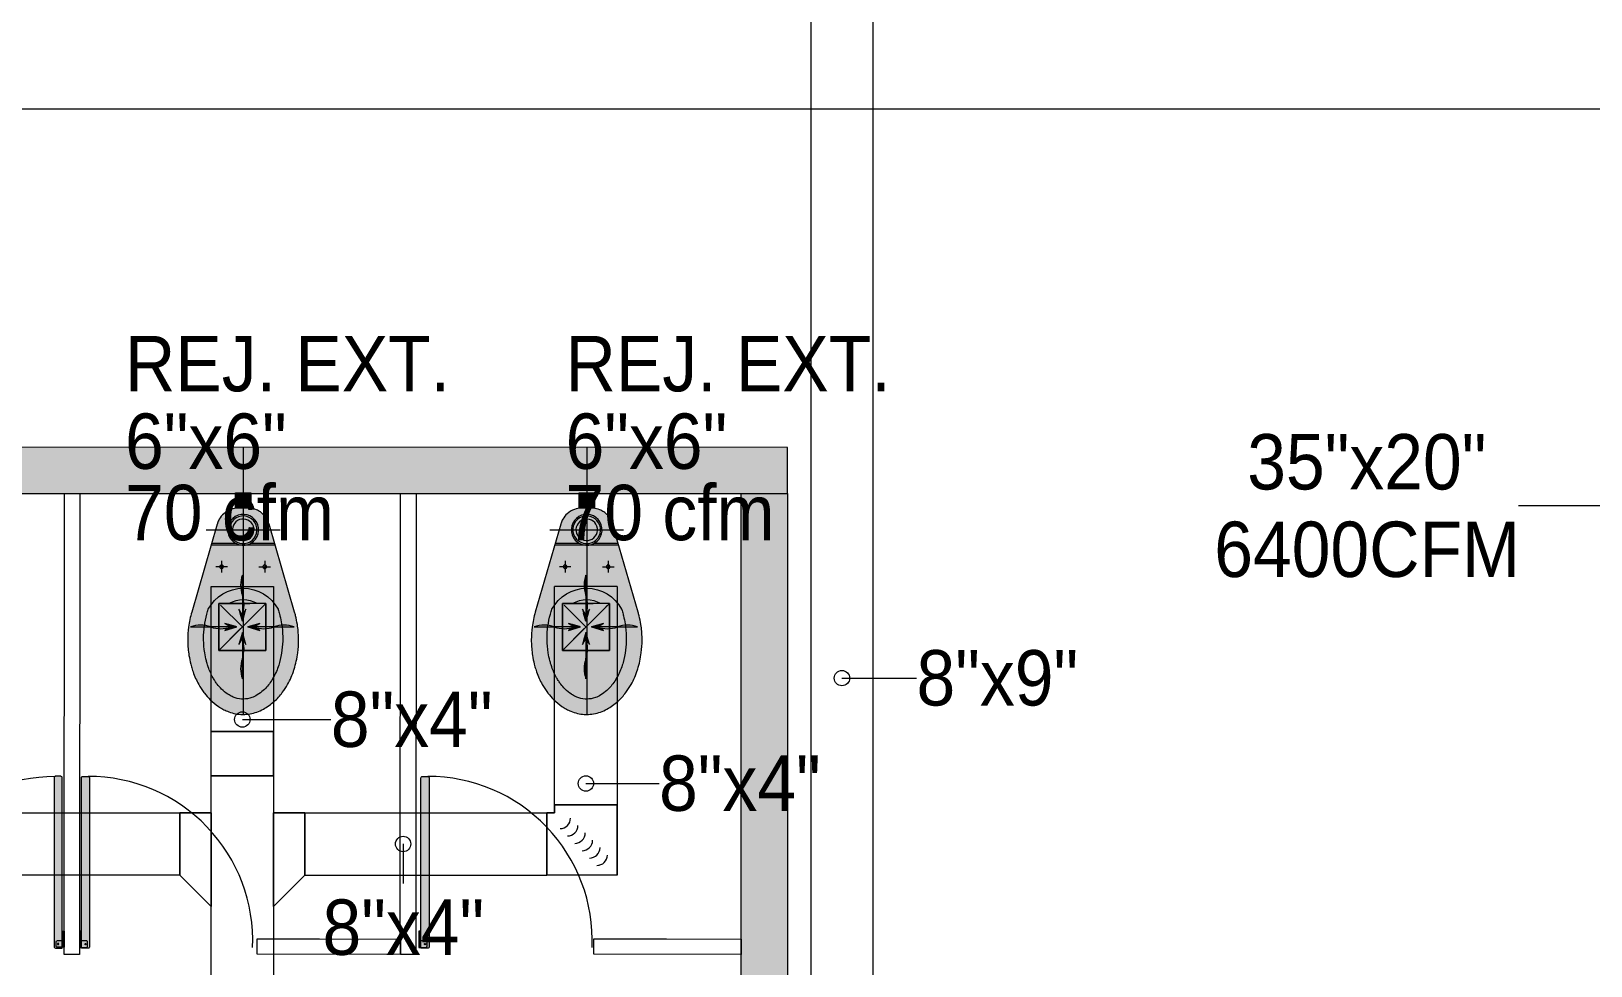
# Model space of a CAD drawing. Header units: metres. Extents: x 31.9 to 125.9, y -29 to 44.
# Drawn here: x 56.35 to 61.42, y -14.71 to -11.67 of the extents above; entities that cross this region are included whole.
import ezdxf

# ---------------------------------------------------------------- set-up
doc = ezdxf.new("R2010")
doc.units = ezdxf.units.M
doc.linetypes.add('Hidden 1_5', pattern=[0.0022, 0.0015, -0.0007000000000000001])
for name, color, linetype, lineweight in [('A-DETL-GENF', 7, 'Continuous', 9), ('A-GENM', 7, 'Continuous', 18), ('ARQ', 8, 'Continuous', 0), ('M-HVAC-CDFF-IDEN', 7, 'Continuous', 9), ('M-HVAC-DUCT', 7, 'Continuous', 18), ('M-HVAC-DUCT-ANNO', 7, 'Hidden 1_5', 18), ('M-HVAC-DUCT-IDEN', 7, 'Continuous', 9)]:
    doc.layers.add(name, color=color, linetype=linetype, lineweight=lineweight)
doc.layers.add('M-HVAC-CDFF', color=8, linetype='Continuous', lineweight=18, true_color=0x414141)
doc.styles.add('SansSerif', font='SANSS__.TTF', dxfattribs={"width": 0.9, "height": 0.1799999999999998})

# ---------------------------------------------------------------- blocks, each defined once
blk = doc.blocks.new('PUERTA BAÑOS')
at = {"layer": 'ARQ'}
h = blk.add_hatch(color=256, dxfattribs=at)
edge = h.paths.add_edge_path()
edge.add_line((-0.0074999999487773, 0.0024999998868225), (-0.0075031825107885, -0.6277996641574646))
edge.add_arc((-0.01250318248631676, -0.6277996643612159), 0.004999999975528264, -89.99999766574399, 2.3348184754468093e-06, ccw=False)
edge.add_line((-0.0125031822826145, -0.6327996643367442), (-0.0325031823012978, -0.6327996648610679))
edge.add_arc((-0.03250318250481996, -0.627799664827046), 0.005000000034021905, 180.0000023323223, 270.0000023321921, ccw=False)
edge.add_line((-0.0375031825388419, -0.6277996650305795), (-0.0374999998602448, -0.002500000990949047))
edge.add_arc((-0.03249999982656623, -0.002500000845348063), 0.005000000033678566, 90.00000166789118, 180.0000016684638, ccw=False)
edge.add_line((-0.0324999999721172, 0.0024999991883305), (-0.0074999999487773, 0.0024999998868225))
for p, q in [((1.137e-13, 9.095e-13), (-0.0050000000047135, -5.77529e-11)), ((1.7461161e-09, -0.0599999999967622), (1.137e-13, 9.095e-13)), ((-0.029999999795109, -0.0050000008186544), (-0.0299999993294478, -0.0200000007744166)), ((-0.0050000000047135, -5.77529e-11), (-0.0250000000233399, -6.984919e-10)), ((-0.024999999324848, -0.0250000006626579), (-0.0049999993062784, -0.0250000000801265)), ((-0.0049999993062784, -0.0250000000801265), (-0.0050000000047135, -5.77529e-11)), ((-0.0050000000047135, -5.77529e-11), (-0.0049999982584836, -0.0600000001127228)), ((-0.0049999982584836, -0.0600000001127228), (1.7461161e-09, -0.0599999999967622))]:
    blk.add_line(p, q, dxfattribs=at)
blk.add_lwpolyline([(-0.0074999999487773, 0.0024999998868225), (-0.0075031825107885, -0.6277996641574646, -0.4142135623759698), (-0.0125031822826145, -0.6327996643367442), (-0.0325031823012978, -0.6327996648610679, -0.4142135623724264), (-0.0375031825388419, -0.6277996650305795), (-0.0374999998602448, -0.002500000990949, -0.4142135623760223), (-0.0324999999721172, 0.0024999991883305)], format="xyb", close=True, dxfattribs=at)
blk.add_circle((-0.0224999996133875, -0.0125000005932634), 0.0025000000013434, dxfattribs=at)
at = {"layer": 'ARQ', "ltscale": 0.1}
blk.add_arc((-0.034025017172155, -0.0259464447144637), 0.6068551286275402, 177.548312870002, 270.1436830651604, dxfattribs=at)
at = {"layer": 'ARQ'}
for centre, radius, start, end in [((-0.0249999997905093, -0.0050000006435766), 0.0050000000026502, 90.00000155563731, 180.0000015586185), ((-0.0249999993247343, -0.020000000658456), 0.0050000000028146, 180.00000155562, 270.0000015556374)]:
    blk.add_arc(centre, radius, start, end, dxfattribs=at)
blk = doc.blocks.new('INODORO')
at = {"layer": 'ARQ'}
h = blk.add_hatch(color=256, dxfattribs=at)
edge = h.paths.add_edge_path()
edge.add_line((0.167138879916763, 0.3874542567732533), (0.0841340761049431, 0.1014604439486232))
edge.add_arc((0.0166338178486854, 0.1199999999093961), 0.0700000000000085, 269.9999996867988, 344.64191253289164, ccw=False)
edge.add_line((0.0166338174658449, 0.0499999999087777), (-0.0166338174676777, 0.0500000000906038))
edge.add_arc((-0.016633817085733, 0.1200000000917498), 0.0699999999999481, 195.3580868407373, 269.99999968683017, ccw=False)
edge.add_line((-0.08413407554513701, 0.1014604448682803), (-0.1671388762304913, 0.3874542586008414))
edge.add_arc((0.1445241762276623, 0.4779091156929099), 0.3245241738887575, 179.9999996868257, 196.1844647994607, ccw=False)
edge.add_arc((0.1445241762258433, 0.4779091156929099), 0.3245241738885062, 162.8823672647612, 179.9999996868052, ccw=False)
edge.add_arc((0.0735606987828419, 0.4997642400489898), 0.2502714864526803, 143.3683697551233, 162.8823672647904, ccw=False)
edge.add_arc((0.0285611388035818, 0.5332224222456718), 0.1941964442831833, 119.1220158624026, 143.3683697551146, ccw=False)
edge.add_arc((2.9203875e-09, 0.5844902877188362), 0.1355097122808655, 89.99999968678691, 119.12201586236091, ccw=False)
edge.add_arc((2.9203875e-09, 0.5844902877179265), 0.1355097122805724, 60.877983511279126, 89.9999996868533, ccw=False)
edge.add_arc((-0.0285611335220324, 0.5332224225594473), 0.1941964442830499, 36.63162961851879, 60.87798351123172, ccw=False)
edge.add_arc((-0.0735606938687283, 0.4997642408529829), 0.2502714864527536, 17.117632108836688, 36.631629618503325, ccw=False)
edge.add_arc((-0.1445241715509269, 0.4779091172708834), 0.3245241738884838, -3.131308972115221e-07, 17.117632108913824, ccw=False)
edge.add_arc((-0.1445241715500174, 0.4779091172695189), 0.3245241738885833, 343.81552050504206, 359.9999996868814, ccw=False)
blk.add_hatch(color=256, dxfattribs=at).paths.add_polyline_path([(0.0249999999987267, 0.0500000000006367), (-0.0250000000005457, 0.0500000000020009), (-0.0250000000014552, 0), (0.0249999999996362, 4.547e-13)])
at = {"layer": 'ARQ', "extrusion": (-1.5566525472e-06, -4.4737095447e-06, 0.9999999999887814)}
for p, q in [((-0.0699999990584388, 0.2212779869937549, 13.50174197978049), (-0.069999998852893, 0.2587220138016164, 13.50174214729419)), ((0.0700000009418886, 0.2212779862279603, 13.50174219771184), (0.0700000011456155, 0.2587220130349124, 13.50174236522554)), ((-0.0512779855508256, 0.2400000002935485, 13.501742092681), (-0.0887220123605062, 0.2400000004986396, 13.50174203439367)), ((0.0512779876389118, 0.2399999997337545, 13.50174225232502), (0.0887220144476828, 0.2399999995291182, 13.50174231061236)), ((0.1029590844498784, 0.169999999450738, 13.50174201961486), (-0.1029590831250857, 0.1700000005789661, 13.50174169907182)), ((-0.0237486835449659, 0.1640000001457338, 13.50174179553264), (-0.1013111289695416, 0.1640000005691036, 13.50174167479486)), ((0.1013111302281118, 0.1639999994617938, 13.50174199020731), (0.0237486848026833, 0.1639999998856183, 13.50174186946954))]:
    blk.add_line(p, q, dxfattribs=at)
at = {"layer": 'ARQ', "extrusion": (-1.5566525472e-06, -4.4737095447e-06, 0.9999999999887814), "flags": 128}
for points, elevation in [([(0.1671388799180908, 0.3874542567674592), (0.0841340761063266, 0.1014604439433082, -0.0167011858539135), (0.0827460431519839, 0.0969962248799978, -0.0228064528630514), (0.0803759648998266, 0.0910701072474405, -0.0218209622997338), (0.0776118789034668, 0.0856244843505995, -0.0347514792471935), (0.0722630478320732, 0.0775101332194199, -0.0365712911506086), (0.065478668989913, 0.0698583952563556, -0.0439883392274098), (0.055953944524454, 0.0620868957062605, -0.0521847935260016), (0.0431115439781712, 0.0552008485319434, -0.0824963867723115), (0.0207382643283103, 0.0501204355199821, -0.0146682033006329), (0.016633817465493, 0.049999999907792), (-0.0166338174681699, 0.0500000000892362, -0.083908947042246), (-0.0396378349518565, 0.0538878592796746, -0.0986986279768356), (-0.0632296782828643, 0.0677618366508902, -0.0824963867874234), (-0.0776167863289649, 0.0856331925254456, -0.0521847935286534), (-0.0834107733392284, 0.0990038548847728, -0.0091466910465832), (-0.0841340755424673, 0.1014604448637169), (-0.1671388762315909, 0.3874542585969077, -0.0384382318810308), (-0.1773120912419022, 0.436227508481503, -0.0322098651645196), (-0.179999997662262, 0.4779091174592618, -0.0043562944650778), (-0.1799507307570857, 0.4835636869435682, -0.0347539822823099), (-0.1760397497963983, 0.5284532426546146, -0.0218184611944585), (-0.1704152023055578, 0.5561978587393114, -0.0137793666262375), (-0.1656243812009251, 0.573427761838207, -0.0090242503766358), (-0.1628101955625901, 0.5820115332269507, -0.0228039516042641), (-0.1543373170048916, 0.6031968815550527, -0.0218209623747577), (-0.1444549128022155, 0.6226666811719203, -0.0315147983743547), (-0.1272792173413599, 0.6490932225697252, -0.0032331399943346), (-0.1257677262995335, 0.6510988845571141, -0.0365712911242686), (-0.1069463219407443, 0.6723266531382831, -0.0439883392046276), (-0.0805225559546658, 0.693886688675776, -0.0220501206487333), (-0.0659486565789375, 0.7028695782688371, -0.0301025395815668), (-0.05125606195865599, 0.7099322979612929, -0.0824963867841922), (-0.0079446084483641, 0.7197669127161005, -0.0146663661885284), (3.6587572e-09, 0.719999999991422, -0.0839082790123927), (0.0445320610557226, 0.7124737941473592, -0.0433837691539921), (0.0659486637128932, 0.7028695775453342, -0.0550790149373282), (0.1007063471003309, 0.6781437026464371, -0.0508149280683712), (0.1272792238852709, 0.6490932211777436, -0.0315497034242814), (0.1444720595537028, 0.6226362692529773, -0.0521855455748661), (0.1651875980231962, 0.5748313444857477, -0.0014683863351956), (0.1656243869217695, 0.5734277600260388, -0.0425164554927479), (0.1773120686760742, 0.5195909348136257, -0.0322100287174995), (0.1800000023387562, 0.4779091154888416, -0.0043571310662072), (0.1799507165077342, 0.4722534601760911, -0.0347522301866887), (0.1760399391368104, 0.4273661615002933, -0.0218196117753596), (0.1704151328853481, 0.3996200761491883, -0.0097069137479181), (0.167138857705388, 0.3874541802362085)], 13.50184572046907), ([(2.10209143665e-05, 0.6700604028757108, 0.0146663662201114), (-0.0049980160714407, 0.6699131491592321, 0.0824963867754862), (-0.0323601810299641, 0.6637000962787579, 0.0447953269140428), (-0.0459570889083387, 0.6566657190582808, 0.0073747332536994), (-0.0496328151280998, 0.6542484947989952, 0.0439883391764525), (-0.0699262428530629, 0.6376904075384654, 0.0365712911168267), (-0.0843810639122695, 0.6213875009867291, 0.0188768098917693), (-0.0908717233557279, 0.6121897254497327, 0.015864262478818), (-0.0979042313401942, 0.6005909817039088, 0.0218209623995093), (-0.1063467931616888, 0.5839578847887129, 0.0228039516112901), (-0.11358519381172, 0.5658591904561657, 0.0179099563173766), (-0.1180962050232618, 0.5512265233249379, 0.0048944974453076), (-0.1195818378695009, 0.5454905562712559, 0.0218184611920648), (-0.124827357386251, 0.5196155991474912, 0.0347539822809637), (-0.1284747844892388, 0.477751068541692, 0.0043562944693063), (-0.1285207313875723, 0.4724775501558188, 0.0322098651650438), (-0.126013958070092, 0.4336047886186073, 0.0336196500379373), (-0.1180962058839448, 0.3937285768771058, 0.0103533777945605), (-0.1156160600690441, 0.3852294822167833, 0.0084883444845169), (-0.1133215334037229, 0.3783427035490652)], 13.50174109866126), ([(0.1133635720422624, 0.3783427023080597, 0.0009349440113181), (0.1136277496650072, 0.3790973919334771, 0.0179081190670982), (0.1181382446900456, 0.3937285755838043, 0.0048942608912736), (0.1196238084346395, 0.3994642646617991, 0.0218196117238312), (0.1248695692754063, 0.4253405920407407, 0.0347522301599872), (0.1285168065081305, 0.4672030177138213, 0.0043571310470062), (0.1285627710560046, 0.4724775487488305, 0.032210028726899), (0.1260559723300845, 0.5113505064617754, 0.0336194864654326), (0.1181382455515812, 0.5512265220270888, 0.0103527910675619), (0.1156582502073494, 0.5597251381185752, 0.0521855455776311), (0.0979609155770011, 0.6005650010045886, 0.0158991415559226), (0.0909137645516698, 0.6121897244565649, 0.0665105114334335), (0.0651759842235907, 0.6421578962907079, 0.0403733848146336), (0.0459991305885239, 0.6566657185562396, 0.0580937513201958), (0.0281543067209428, 0.6653056955411218, 0.0839082790044594), (2.10209143665e-05, 0.6700604028757108)], 13.50174109866127)]:
    blk.add_lwpolyline(points, format="xyb", dxfattribs=dict(at, elevation=elevation))
at = {"layer": 'ARQ', "ltscale": 0.25, "extrusion": (-1.5566525472e-06, -4.4737095447e-06, 0.9999999999887814), "elevation": 13.50174109866126}
for points in [[(2.10175234599e-05, -0.1499395971131048), (2.10215969494e-05, 0.7200604028791215)], [(-0.1199789826137919, 0.1200604028850315), (0.1200210176653818, 0.1200604028813935)]]:
    blk.add_lwpolyline(points, dxfattribs=at)
at = {"layer": 'ARQ', "extrusion": (-1.5566525472e-06, -4.4737095447e-06, 0.9999999999887814), "elevation": 13.50174109866127}
blk.add_lwpolyline([(0.0250210175254287, 0.0500604028859863), (-0.0249789824728811, 0.0500604028855315), (-0.0249789824750483, 6.04028866683e-05), (0.025021017524171, 6.04028866683e-05)], close=True, dxfattribs=at)
at = {"layer": 'ARQ', "extrusion": (-1.556652547174008e-06, -4.473709544709044e-06, 0.9999999999887812)}
blk.add_ellipse((2.1245228e-09, 0.438210434820121, 13.50174305923893), major_axis=(0.1210894758802731, -0.0421337682255033), ratio=0.9999999999887806, start_param=3.962815268545562, end_param=6.131667520141916, dxfattribs=at)
at = {"layer": 'ARQ', "extrusion": (-1.556652547168421e-06, -4.473709544710988e-06, 0.9999999999887813)}
blk.add_ellipse((2.1245228e-09, 0.438210434820121, 13.50174305923893), major_axis=(0.08626053019274069, -0.0300148395202315), ratio=0.9999999999887816, start_param=4.528682651413999, end_param=5.565800137270519, dxfattribs=at)
at = {"layer": 'ARQ', "extrusion": (-1.556652547069511e-06, -4.473709544810609e-06, 0.9999999999887813)}
for centre in [(-0.0699999989565754, 0.2400000003976856, 13.50174206353734), (0.07000000104375201, 0.2399999996282531, 13.50174228146869)]:
    blk.add_ellipse(centre, major_axis=(0.0056667529156613, -0.0019717787378508), ratio=0.9999999999887814, dxfattribs=at)
at = {"layer": 'ARQ', "extrusion": (-1.556652547155208e-06, -4.473709544715585e-06, 0.9999999999887815)}
blk.add_ellipse((3.881837e-10, 0.120000000015807, 13.50174163565786), major_axis=(0.0472229409644698, -0.0164314894835613), ratio=0.9999999999887814, dxfattribs=at)
at = {"layer": 'ARQ', "extrusion": (-1.556652547174209e-06, -4.473709544708974e-06, 0.9999999999887813)}
blk.add_ellipse((3.881837e-10, 0.120000000015807, 13.50174163565786), major_axis=(0.0425006468680414, -0.014788340535414), ratio=0.9999999999887812, dxfattribs=at)
at = {"layer": 'ARQ', "extrusion": (-1.556652547156365e-06, -4.473709544715183e-06, 0.9999999999887816)}
blk.add_ellipse((3.881837e-10, 0.120000000015807, 13.50174163565786), major_axis=(0.0330560586750786, -0.011502042638485), ratio=0.9999999999887814, dxfattribs=at)
blk = doc.blocks.new('Estructura cubierta')
at = {"layer": 'ARQ'}
blk.add_line((1952.870491922903, -5903.673836776923), (1984.533174937007, -5903.673836778717), dxfattribs=at)
blk = doc.blocks.new('PISO 9')
at = {"layer": 'ARQ', "ltscale": 0.01}
h = blk.add_hatch(color=256, dxfattribs=at)
h.dxf.hatch_style = 1
h.paths.add_polyline_path([(337.4462888117203, -2855.356122568498), (337.4462888117203, -2855.206097329316), (334.3865621139898, -2855.205779263549), (334.3865621139898, -2855.355804502731)])
h.paths.add_polyline_path([(337.4462332317758, -2858.531190915465), (337.2962079925928, -2858.531190915465), (337.2962190828614, -2855.356114766136), (337.4462443220443, -2855.356114766136)])
h.paths.add_polyline_path([(336.1915430256981, -2858.531226195355), (336.1915430162692, -2858.53114502578), (336.1915430162692, -2858.381095923598), (336.1915430256981, -2858.381177093173)])
h.paths.add_polyline_path([(336.0414852080075, -2858.381174770882), (336.0416900095056, -2860.070870330585), (336.1917391116872, -2860.070870330585), (336.1915343101891, -2858.381174770882)])
h.paths.add_polyline_path([(336.1917311818622, -2860.070768608727), (336.346209669465, -2860.070559137301), (336.346209669465, -2859.920510035119), (336.1917311818622, -2859.920719506546)])
h.paths.add_polyline_path([(337.4462353723156, -2859.920520186214), (337.2962101331327, -2859.920520186214), (337.2962031860268, -2860.570226184826), (337.4462284252097, -2860.570226184826)])
h.paths.add_polyline_path([(337.2459843046117, -2860.070780110099), (337.2959011497751, -2860.07057059227), (337.2962101331327, -2859.920520193181), (337.2462932879694, -2859.92072971101)])
h.paths.add_polyline_path([(337.296246309827, -2861.77026801326), (337.2962433973955, -2862.265130954991), (337.4462924995771, -2862.265130954991), (337.4462954120086, -2861.77026801326)])
h.paths.add_polyline_path([(333.886562301552, -2862.415180066459), (337.4462924995787, -2862.415179770738), (337.4462924995787, -2862.265130668557), (334.386562157413, -2862.265130964944), (334.3865621574585, -2862.380562136251), (333.8865623016661, -2862.380562134603)])
at = {"layer": 'ARQ'}
for points in [[(337.4462888117203, -2855.356122568498), (337.4462888117203, -2855.206097329316), (334.3865621139898, -2855.205779263549), (334.3865621139898, -2855.355804502731)], [(335.1475141636199, -2855.356094238025), (335.1465252574033, -2856.854007193769), (335.0964564769827, -2856.854012803235), (335.0964564767717, -2856.804012796436), (335.0964386775565, -2856.804007193235), (335.0974508944071, -2855.356094238003)], [(336.239796515443, -2855.356094238025), (336.2388076092263, -2856.854007193769), (336.1887388288058, -2856.854012803235), (336.1887388285948, -2856.804012796436), (336.1887210293796, -2856.804007193235), (336.1897332462302, -2855.356094238003)], [(337.4462332317758, -2858.531190915465), (337.2962079925928, -2858.531190915465), (337.2962190828614, -2855.356114766136), (337.4462443220443, -2855.356114766136)], [(336.1887388286893, -2856.854044434442), (335.7232743602344, -2856.8530852391), (335.7232687507685, -2856.80301645868), (335.9264403565662, -2856.803014888228), (335.9264403565662, -2856.803014888228), (336.1887388287112, -2856.803981165229)], [(337.2962139380149, -2856.854081415765), (336.8178467896344, -2856.853089621776), (336.8178411801684, -2856.803020841357), (337.053540505465, -2856.803019270905), (337.053540505465, -2856.803019270905), (337.2962139380368, -2856.804018146552)]]:
    blk.add_lwpolyline(points, close=True, dxfattribs=at)
blk.add_blockref('Estructura cubierta', (-1628.363807573822, 3049.568271571355), dxfattribs=at)
at = {"layer": 'ARQ', "extrusion": (0, 0, -1), "zscale": -1, "rotation": 180.0000163624754}
for p in [(-335.6780720894826, -2855.354000010338, 13.50174102588632), (-336.7942545122694, -2855.354000010338, 13.50174102588632)]:
    blk.add_blockref('INODORO', p, dxfattribs=at)
at = {"layer": 'ARQ', "ltscale": 0.0003, "yscale": 0.8784798838123716, "zscale": 0.8784798838123716}
for p, xscale, rotation in [((335.0964564669155, -2856.830863633557), -0.8784798838123716, 179.9996933002925), ((335.1461004078371, -2856.83137767519), 0.8784798838123716, 180.0003066997074), ((336.2492699024222, -2856.831382057867), 0.8784798838123716, 180.0003066997074)]:
    blk.add_blockref('PUERTA BAÑOS', p, dxfattribs=dict(at, xscale=xscale, rotation=rotation))
blk = doc.blocks.new('REJILLA EXTRACCION - 6_x6_-1710424-NIVEL 09')
at = {"layer": 'A-DETL-GENF', "lineweight": 18, "true_color": 0x00ff00}
for points in [[(-8.662937034387142e-15, 0.1680091996616308), (-1.732587406877428e-14, 0.1027519855604047), (0.005074311569211704, 0.1243079911316015), (0.005074311569229031, 0.1464531940904341)], [(-0.005074311569246356, 0.0811959799892079), (-0.00507431156925502, 0.05905077703039265), (-1.732587406877428e-14, 0.03749477145919587), (-1.732587406877428e-14, 0.1027519855604047)], [(-0.01124999997695836, 0.05698034297573577), (2.806791599141434e-11, 0.01800919980325198), (0.01125000002052427, 0.05698034297570112), (2.4256223696284e-11, 0.03749477138847165)], [(-0.1682750000000116, -6.930349627509714e-14), (-0.1030177858987854, -8.662937034387142e-14), (-0.1245737914699909, 0.005074311569142401), (-0.1467189944288061, 0.005074311569159727)], [(-0.05724614331410783, 0.01125000002046363), (-0.03776057172685237, 2.41869202000089e-11), (-0.05724614331411649, -0.01124999997702767), (-0.01827500014164136, 2.799861249513924e-11)], [(0.01827500014161538, 2.798128662107047e-11), (0.0572461433140905, -0.01124999997702767), (0.03776057172682638, 2.420424607407767e-11), (0.05724614331408184, 0.01125000002046363)], [(0.1030177858987681, -8.662937034387142e-14), (0.1682749999999856, -8.662937034387142e-14), (0.1467189944287888, 0.005074311569159727), (0.1245737914699735, 0.005074311569159727)], [(-0.1030177858987854, -8.662937034387142e-14), (-0.08146178032758862, -0.00507431156931566), (-0.05931657736878203, -0.00507431156931566), (-0.03776057179757659, -8.662937034387142e-14)], [(-0.01124999997695836, -0.0569803429758917), (2.4256223696284e-11, -0.03749477138862758), (0.01125000002052427, -0.05698034297587438), (2.805925305437995e-11, -0.01800919980340791)], [(-0.005074311569246356, -0.05905077703056591), (-0.005074311569246356, -0.08119597998936384), (-8.662937034387142e-15, -0.1027519855605779), (-1.732587406877428e-14, -0.03749477145933447)], [(0.0377605717975506, -6.930349627509714e-14), (0.05931657736874738, -0.00507431156931566), (0.0814617803275713, -0.005074311569298334), (0.1030177858987681, -8.662937034387142e-14)], [(-8.662937034387142e-15, -0.1027519855605779), (-1.732587406877428e-14, -0.1680091996617868), (0.005074311569220368, -0.14645319409059), (0.005074311569229031, -0.1243079911317747)]]:
    blk.add_hatch(color=3, dxfattribs=at).paths.add_polyline_path(points)
at = {"layer": 'A-DETL-GENF', "color": 3, "true_color": 0x00ff00}
for p, q in [((6.831368803972282e-16, 0.168009199661704), (2.875373469035371e-16, 0.1027519855604849)), ((1.140101739104896e-16, 0.03749477145926518), (5.096097074041845e-16, 0.1027519855604849)), ((2.427051914165031e-11, 0.03749477138854408), (-0.0112499999769441, 0.05698034297580819)), ((-0.01124999997694418, 0.05698034297580839), (2.807948701888385e-11, 0.01800919980333402)), ((2.80794807894715e-11, 0.01800919980333397), (0.01125000002053564, 0.05698034297580392)), ((0.01125000002053566, 0.05698034297580399), (2.427052092635051e-11, 0.03749477138854408)), ((-0.01827500014162847, 2.807888198015512e-11), (-0.05724614331409845, 0.01125000002053493)), ((-0.05724614331409852, 0.01125000002053495), (-0.03776057172683858, 2.426986739911819e-11)), ((-0.03776057172683858, 2.426986516734186e-11), (-0.05724614331410265, -0.01124999997694481)), ((-0.05724614331410285, -0.01124999997694489), (-0.01827500014162852, 2.807888636602307e-11)), ((-0.0182750001416263, 2.807825817746343e-11), (-0.04425576225660738, 0.007500000023049269)), ((-0.04425576225369713, -0.007499999976950697), (-0.01827500014162632, 2.807825610351422e-11)), ((-0.007499999976950025, 0.04398996191540265), (2.807885464140014e-11, 0.01800919980333182)), ((2.807885698677981e-11, 0.0180091998033318), (0.007500000023049941, 0.04398996191831286)), ((0.05724614331409845, 0.01125000002053493), (0.01827500014162847, 2.807888425104821e-11)), ((0.0182750001416263, 2.807825817746343e-11), (0.04425576225660738, 0.007500000023049269)), ((0.04425576225369713, -0.007499999976950697), (0.01827500014162632, 2.807825610351422e-11)), ((0.01827500014162852, 2.807888726759228e-11), (0.05724614331410285, -0.01124999997694489)), ((0.03776057172683858, 2.426986781106044e-11), (0.05724614331409852, 0.01125000002053495)), ((0.05724614331410265, -0.01124999997694481), (0.03776057172683858, 2.426986528414332e-11)), ((-0.1682749999999985, -3.40332742497596e-16), (-0.1030177858987794, -5.511846188652166e-16)), ((-0.03776057179755968, -5.399641347321918e-16), (-0.1030177858987794, -3.291122583645693e-16)), ((2.807948607690865e-11, -0.01800919980333402), (-0.01124999997694418, -0.05698034297580839)), ((-0.0112499999769441, -0.05698034297580819), (2.427051881137565e-11, -0.03749477138854408)), ((-0.007499999976950025, -0.04398996191540265), (2.807885464140014e-11, -0.01800919980333182)), ((2.807885698677981e-11, -0.0180091998033318), (0.007500000023049941, -0.04398996191831286)), ((0.01125000002053564, -0.05698034297580392), (2.807948067395927e-11, -0.01800919980333397)), ((5.096097074041845e-16, -0.1027519855604849), (1.140101739104896e-16, -0.03749477145926518)), ((2.427052178536889e-11, -0.03749477138854408), (0.01125000002053566, -0.05698034297580399)), ((0.1030177858987794, -3.291122583645693e-16), (0.03776057179755968, -5.399641347321918e-16)), ((0.1030177858987794, -5.511846188652166e-16), (0.1682749999999985, -3.40332742497596e-16)), ((2.875373469035371e-16, -0.1027519855604849), (6.831368803972282e-16, -0.168009199661704))]:
    blk.add_line(p, q, dxfattribs=at)
for centre, radius, start, end in [((-0.09028563226140028, 0.1353805926110947), 0.09600063224220978, 340.1304925483827, 19.86950745161587), ((0.0902856322614012, 0.0701233785098745), 0.0960006322422099, 160.130492548383, 199.8695074516159), ((-0.1356463929493889, -0.09028563226140121), 0.0960006322422097, 70.1304925483832, 109.8695074516161), ((0.1356463929493889, -0.0902856322614012), 0.09600063224220967, 70.13049254838394, 109.8695074516168), ((-0.07038917884816925, 0.09028563226140043), 0.09600063224220978, 250.1304925483828, 289.8695074516161), ((0.0902856322614012, -0.0701233785098745), 0.09600063224220988, 160.1304925483838, 199.8695074516166), ((0.07038917884816925, 0.09028563226140043), 0.09600063224220981, 250.1304925483832, 289.8695074516164), ((-0.09028563226140027, -0.1353805926110947), 0.09600063224220978, 340.1304925483838, 19.86950745161698)]:
    blk.add_arc(centre, radius, start, end, dxfattribs=at)
at = {"layer": 'M-HVAC-CDFF', "color": 3, "true_color": 0x00ff00}
for p, q in [((0.07620000000000125, 0.07620000000000073), (-0.07619999999999859, 0.07620000000000073)), ((-0.07619999999999859, 0.07620000000000073), (-0.07619999999999859, -0.07620000000000442)), ((-0.07619999999999859, 0.07620000000000073), (0.07620000000000125, -0.07620000000000442)), ((0.07620000000000125, -0.07620000000000443), (0.07620000000000125, 0.07620000000000071)), ((-0.07619999999999859, -0.07620000000000443), (0.07620000000000125, -0.07620000000000443))]:
    blk.add_line(p, q, dxfattribs=at)
blk = doc.blocks.new('M_Rectangular Takeoff - LAMINA-1710448-NIVEL 09')
at = {"layer": 'M-HVAC-DUCT', "color": 3, "true_color": 0x00ff00}
for p, q in [((73.2347167593055, -19.5310076629234), (73.0823167593055, -19.5310076629234)), ((73.0823167593055, -19.5310076629234), (73.0823167593055, -19.6834076629234)), ((73.0823167593055, -19.5310076629234), (73.0823167593055, -19.6834076629234)), ((73.2347167593055, -19.5310076629234), (73.0823167593055, -19.5310076629234)), ((73.0823167593055, -19.5310076629234), (73.0823167593055, -19.6834076629234)), ((73.2347167593055, -19.5310076629234), (73.0823167593055, -19.5310076629234)), ((73.2347167593055, -19.6834076629234), (73.2347167593055, -19.5310076629234)), ((73.2347167593055, -19.6834076629234), (73.2347167593055, -19.5310076629234)), ((73.2347167593055, -19.6834076629234), (73.2347167593055, -19.5310076629234)), ((73.0823167593055, -19.6834076629234), (73.2347167593055, -19.6834076629234)), ((73.0823167593055, -19.6834076629234), (73.2347167593055, -19.6834076629234)), ((73.0823167593055, -19.6834076629234), (73.2347167593055, -19.6834076629234))]:
    blk.add_line(p, q, dxfattribs=at)
blk = doc.blocks.new('Rectangular Tap - ZAPATA - ZAPATA FIBRA DE VIDRIO-V12-NIVEL 09')
at = {"layer": 'M-HVAC-DUCT', "color": 3, "true_color": 0x00ff00}
for p, q in [((57.14219615297209, -14.21146843858216), (57.24379615294653, -14.21146841358632)), ((57.14219622795961, -14.51626843858215), (57.14219615297209, -14.21146843858216)), ((57.24379843127258, -14.21146841358653), (57.14219843129815, -14.21146843858237)), ((57.14219843129815, -14.21146843858237), (57.14219850628566, -14.51626843858236)), ((57.24379620293821, -14.41466841358632), (57.24379615294653, -14.21146841358632)), ((57.24379843127258, -14.21146841358653), (57.24379848126426, -14.41466841358652)), ((57.24379620293821, -14.41466841358632), (57.14219622795961, -14.51626843858215)), ((57.24379848126426, -14.41466841358652), (57.14219850628566, -14.51626843858236))]:
    blk.add_line(p, q, dxfattribs=at)
blk = doc.blocks.new('Rectangular Tap - ZAPATA - ZAPATA FIBRA DE VIDRIO-1716468-NIVEL 09')
at = {"layer": 'M-HVAC-DUCT', "color": 3, "true_color": 0x00ff00}
for p, q in [((1.932336730946574e-14, 0.1015999999999929), (1.932336730946574e-14, -0.2032000000000074)), ((0.1016000000000068, 0.1015999999999928), (1.93224103384182e-14, 0.1015999999999929)), ((1.82793986436107e-14, -0.2032000000000074), (1.82793986436107e-14, 0.1015999999999928)), ((1.82793986436107e-14, 0.1015999999999928), (0.1016000000000057, 0.1015999999999928)), ((0.1016000000000068, 0.1015999999999928), (0.1016000000000068, -0.1016000000000071)), ((0.1016000000000057, -0.1016000000000071), (0.1016000000000057, 0.1015999999999928)), ((1.932336730946574e-14, -0.2032000000000074), (0.1016000000000068, -0.1016000000000071)), ((1.82793986436107e-14, -0.2032000000000074), (0.1016000000000058, -0.1016000000000071))]:
    blk.add_line(p, q, dxfattribs=at)
blk = doc.blocks.new('Rectangular Elbow - Mitered - Single Thickness Vanes - LAMINA-V13-NIVEL 09')
at = {"layer": 'A-GENM', "color": 3, "true_color": 0x00ff00}
for centre, radius, start, end in [((58.07300588914789, -14.22925248578602), 0.03386666665814988, 270.0000140960284, 1.409602874626871e-05), ((58.07300816747394, -14.22925248578547), 0.03386666665814988, 270.0000140960337, 1.409603410946041e-05), ((58.09695324468963, -14.25319982955063), 0.03386666665814988, 270.0000140960337, 1.409603410946041e-05), ((58.09695552301568, -14.25319982955007), 0.03386666665815699, 270.0000140960273, 1.409602770337912e-05), ((58.12090060023137, -14.27714717331524), 0.03386666665815698, 270.0000140960095, 1.409600989405886e-05), ((58.12090287855742, -14.27714717331468), 0.03386666665814989, 270.0000140960188, 1.409601913907716e-05), ((58.14484795577311, -14.30109451707985), 0.03386666666666573, 270.0000140960246, 1.409602500868833e-05), ((58.14485023409916, -14.30109451707929), 0.03386666666666752, 270.0000140960232, 1.409602350746652e-05), ((58.16879531131485, -14.32504186084445), 0.03386666666666573, 270.0000140960246, 1.409602500868833e-05), ((58.1687975896409, -14.32504186084389), 0.03386666666666752, 270.0000140960232, 1.409602350746652e-05), ((58.19274266685658, -14.34898920460906), 0.03386666665815699, 270.0000140960216, 1.409602200534293e-05), ((58.19274494518264, -14.3489892046085), 0.03386666666666574, 270.0000140960232, 1.409602350746652e-05)]:
    blk.add_arc(centre, radius, start, end, dxfattribs=at)
at = {"layer": 'M-HVAC-DUCT', "color": 3, "true_color": 0x00ff00}
for p, q in [((58.05522160232471, -14.18606821395799), (58.25842160227362, -14.18606816396631)), ((58.05522160857367, -14.211468213958), (58.05522160232471, -14.18606821395799)), ((58.25842388059968, -14.18606816396575), (58.05522388065076, -14.18606821395744)), ((58.05522388065076, -14.18606821395744), (58.05522388689973, -14.21146821395744)), ((58.25842160227362, -14.18606816396631), (58.25842165851427, -14.41466816396631)), ((58.25842393684032, -14.41466816396575), (58.25842388059968, -14.18606816396575)), ((58.05522160857367, -14.211468213958), (58.02982160858008, -14.21146822020696)), ((58.02982160858008, -14.21146822020696), (58.02982165857176, -14.41466822020695)), ((58.02982388690613, -14.2114682202064), (58.05522388689973, -14.21146821395744)), ((58.02982393689781, -14.41466822020639), (58.02982388690613, -14.2114682202064)), ((58.25842165851427, -14.41466816396631), (58.02982165857176, -14.41466822020695)), ((58.25842393684032, -14.41466816396575), (58.02982393689781, -14.41466822020639))]:
    blk.add_line(p, q, dxfattribs=at)
blk = doc.blocks.new('M_Rectangular Transition - Angle - 10 LAMINA-1976717-NIVEL 09')
at = {"layer": 'M-HVAC-DUCT', "color": 3, "true_color": 0x00ff00}
for p, q in [((56.93899736241376, -14.09153523987788), (56.93899691679633, -13.94748463359431)), ((57.14219691679632, -13.94748467512971), (56.93899691679633, -13.94748463359431)), ((56.93899736241376, -14.09153525735413), (56.93899691679633, -13.94748464757531)), ((56.93899691679633, -13.94748464757531), (57.14219691679632, -13.94748468911072)), ((57.14219736241376, -14.09153528141328), (57.14219691679632, -13.94748467512971)), ((57.14219691679632, -13.94748468911072), (57.14219736241376, -14.09153529888954)), ((56.93899736241376, -14.09153523987788), (57.14219736241376, -14.09153528141328)), ((57.14219736241376, -14.09153529888954), (56.93899736241376, -14.09153525735413))]:
    blk.add_line(p, q, dxfattribs=at)

msp = doc.modelspace()

# ---------------------------------------------------------------- linework, layer by layer
at = {"layer": 'M-HVAC-DUCT', "color": 3, "true_color": 0x00ff00}
for p, q in [((58.88862495465413, -15.74320887756062), (58.88862495465413, -11.60970888973865)), ((59.08862495465414, -11.60970888973865), (59.08862495465413, -15.74320887756062)), ((56.9389968239923, -13.47599218019486), (57.14219682399231, -13.47599215810565)), ((56.93899687524672, -13.94748472109791), (56.9389968239923, -13.47599218019486)), ((57.14219682399231, -13.47599215810565), (57.14219687524672, -13.9474846990087)), ((58.25842257029636, -13.47588954601134), (58.05522257029637, -13.47588959600324)), ((58.05522274501674, -14.18606821387187), (58.05522257029637, -13.47588959600324)), ((58.25842257029636, -13.47588954601134), (58.25842274501673, -14.18606816387996)), ((56.96439646296407, -13.68398259157969), (56.96439646296407, -13.53158259157969)), ((57.11679646296407, -13.53158259157969), (56.96439646296407, -13.53158259157969)), ((57.11679646296407, -13.53158259157969), (57.11679646296407, -13.68398259157969)), ((58.08062277843801, -13.68398258266212), (58.08062277843801, -13.53158258266212)), ((58.23302277843801, -13.53158258266212), (58.08062277843801, -13.53158258266212)), ((58.23302277843801, -13.53158258266212), (58.23302277843801, -13.68398258266212)), ((57.11679646296407, -13.68398259157969), (56.96439646296407, -13.68398259157969)), ((58.23302277843801, -13.68398258266212), (58.08062277843801, -13.68398258266212)), ((56.93899687524672, -13.94748472109791), (57.14219687524671, -13.9474846990087)), ((56.93899704429921, -15.66520869209661), (56.93899736596831, -14.09153524853003)), ((56.93899736596831, -14.09153524853003), (57.1421973659683, -14.09153529006543)), ((57.1421973659683, -14.09153529006543), (57.1421970442992, -15.66520873363201)), ((58.25842274501674, -14.18606816387996), (58.05522274501674, -14.18606821387187)), ((56.03034264999997, -14.21146871203808), (56.83739729568951, -14.21146851348426)), ((56.83739734568135, -14.41466851348425), (56.83739729568951, -14.21146851348426)), ((57.24379615649998, -14.21146841350074), (58.02982389046169, -14.21146822012044)), ((57.24379615649998, -14.21146841350074), (57.24379620649169, -14.41466841350073)), ((57.24379848481982, -14.41466841350017), (57.2437984348281, -14.21146841350018)), ((58.02982166212527, -14.41466822012099), (58.02982161213356, -14.21146822012099)), ((58.02982389046169, -14.21146822012044), (58.0298239404534, -14.41466822012043)), ((56.83739734568135, -14.41466851348425), (56.03034269999181, -14.41466871203807)), ((57.24379620649169, -14.41466841350073), (58.0298239404534, -14.41466822012043))]:
    msp.add_line(p, q, dxfattribs=at)
at = {"layer": 'M-HVAC-DUCT-ANNO', "color": 3, "true_color": 0x00ff00}
for p, q in [((56.96439646296407, -13.53158259157969), (57.11679646296407, -13.53158259157969)), ((56.96439646296407, -13.68398259157969), (56.96439646296407, -13.53158259157969)), ((56.96439646296407, -13.68398259157969), (57.11679646296407, -13.53158259157969)), ((57.04059646296407, -13.60778259157969), (56.96439646296407, -13.53158259157969)), ((57.11679646296407, -13.53158259157969), (57.11679646296407, -13.68398259157969)), ((58.08062277843801, -13.53158258266212), (58.23302277843801, -13.53158258266212)), ((58.08062277843801, -13.68398258266212), (58.08062277843801, -13.53158258266212)), ((58.08062277843801, -13.68398258266212), (58.23302277843801, -13.53158258266212)), ((58.15682277843801, -13.60778258266212), (58.08062277843801, -13.53158258266212)), ((58.23302277843801, -13.53158258266212), (58.23302277843801, -13.68398258266212)), ((57.11679646296407, -13.68398259157969), (56.96439646296407, -13.68398259157969)), ((58.23302277843801, -13.68398258266212), (58.08062277843801, -13.68398258266212))]:
    msp.add_line(p, q, dxfattribs=at)
at = {"layer": 'M-HVAC-DUCT-IDEN'}
for p, q in [((61.87749056825104, -13.21398652628632), (61.18653583825033, -13.21398652628632)), ((58.98862495465414, -13.77408943363711), (59.23093650633012, -13.77408943363711)), ((57.04059687102449, -13.90864414439121), (57.32815111507866, -13.90864411313213)), ((58.15682272788997, -14.11645373088876), (58.39452652109317, -14.11645367240813)), ((57.5629325799336, -14.31306833498608), (57.56293261163103, -14.44190682141645))]:
    msp.add_line(p, q, dxfattribs=at)
for centre, radius in [((58.98862495465414, -13.77408943363711), 0.02500000000000568), ((57.04059687102449, -13.90864414439121), 0.02500000000000693), ((58.15682272788997, -14.11645373088876), 0.02499999999999489), ((57.5629325799336, -14.31306833498608), 0.02500000000000644)]:
    msp.add_circle(centre, radius, dxfattribs=at)

# ---------------------------------------------------------------- block references
at = {"layer": 'ARQ', "linetype": 'Continuous'}
msp.add_blockref('PISO 9', (-278.6348317716115, 2842.181911951618), dxfattribs=at)
at = {"layer": 'M-HVAC-CDFF', "color": 3, "true_color": 0x00ff00}
for p, rotation in [((57.04059646296407, -13.60778259157969), 90.00001636247589), ((58.15682277843801, -13.60778258266212), 89.99999999999955)]:
    msp.add_blockref('REJILLA EXTRACCION - 6_x6_-1710424-NIVEL 09', p, dxfattribs=dict(at, rotation=rotation))
at = {"layer": 'M-HVAC-DUCT', "color": 3, "true_color": 0x00ff00}
for name, p in [('M_Rectangular Takeoff - LAMINA-1710448-NIVEL 09', (-16.11792029634144, 5.999425071343719)), ('M_Rectangular Takeoff - LAMINA-1710448-NIVEL 09', (-15.0016939808675, 5.999425080261283)), ('M_Rectangular Transition - Angle - 10 LAMINA-1976717-NIVEL 09', (3.554532668204047e-09, 8.596856559961452e-11)), ('Rectangular Elbow - Mitered - Single Thickness Vanes - LAMINA-V13-NIVEL 09', (3.554532668204047e-09, 8.596856559961452e-11)), ('Rectangular Tap - ZAPATA - ZAPATA FIBRA DE VIDRIO-V12-NIVEL 09', (3.554532668204047e-09, 8.596856559961452e-11))]:
    msp.add_blockref(name, p, dxfattribs=at)
at = {"layer": 'M-HVAC-DUCT', "color": 3, "true_color": 0x00ff00, "extrusion": (0, 0, -1), "rotation": 359.9999859192043}
msp.add_blockref('Rectangular Tap - ZAPATA - ZAPATA FIBRA DE VIDRIO-1716468-NIVEL 09', (-56.93899732068549, -14.31306848848831), dxfattribs=at)

# ---------------------------------------------------------------- texts
at = {"layer": 'M-HVAC-CDFF-IDEN', "char_height": 0.1799999999999998, "attachment_point": 1, "style": 'SansSerif'}
for s, insert, width in [('REJ. EXT.', (56.65945832631731, -12.66209086303094), 1.255442624999999), ('REJ. EXT.', (58.09076062903284, -12.66209086303094), 1.255442624999999), ('6"x6"', (56.65945832631731, -12.91410049242568), 0.6277213124999994), ('6"x6"', (58.09076062903284, -12.91410049242568), 0.6277213124999994), ('70 cfm', (56.65945832631731, -13.14595882617861), 0.8081009999999993), ('70 cfm', (58.09076062903284, -13.14595882617861), 0.8081009999999993)]:
    msp.add_mtext(s, dxfattribs=dict(at, insert=insert, width=width))
at = {"layer": 'M-HVAC-DUCT-IDEN', "char_height": 0.1799999999999998, "attachment_point": 1, "style": 'SansSerif'}
for s, insert, width in [('35"x20"', (60.30549208825033, -12.98099694295298), 0.9307591874999991), ('6400CFM', (60.19833583825033, -13.26542402628632), 1.190505937499999), ('8"x9"', (59.23093650633012, -13.68309985030377), 0.6277213124999994), ('8"x4"', (57.32815111507865, -13.8176545297988), 0.6277213124999994), ('8"x4"', (58.39452652109316, -14.0254640890748), 0.6277213124999994), ('8"x4"', (57.30103261163104, -14.49341723808312), 0.6277213124999994)]:
    msp.add_mtext(s, dxfattribs=dict(at, insert=insert, width=width))

doc.saveas('drawing.dxf')
